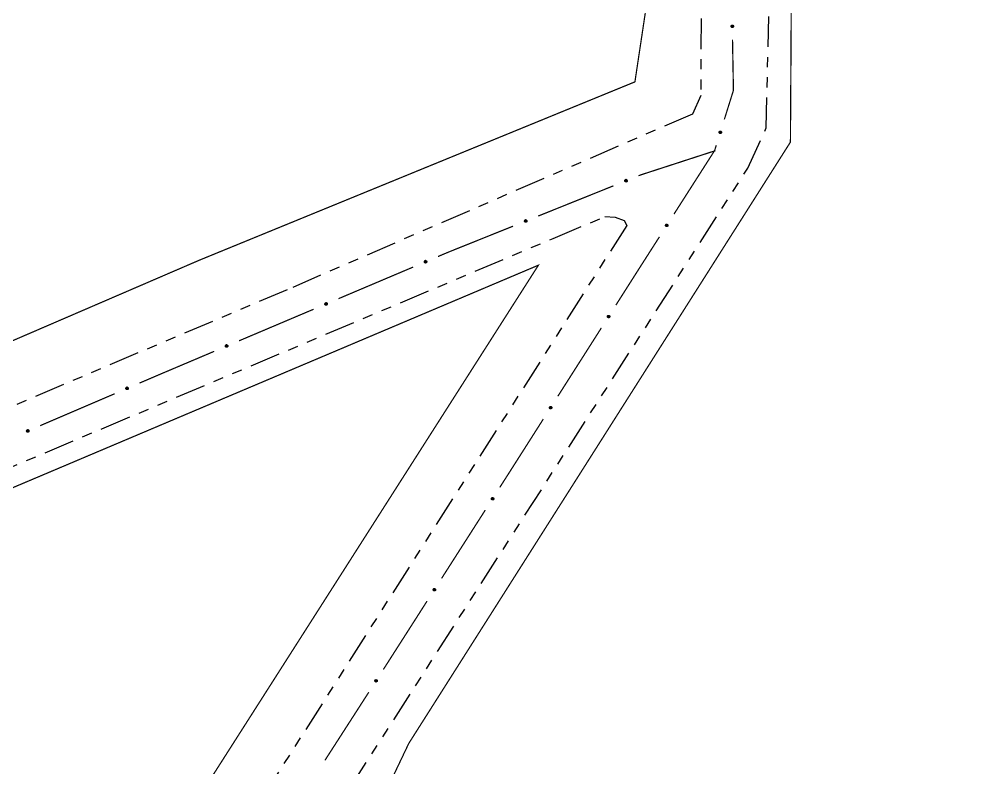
# Model space of a CAD drawing. Extents: x 212200 to 214553, y 4880545 to 4882659.
# Drawn here: x 212374.7 to 212517.2, y 4881789.8 to 4881900.7 of the extents above; entities that cross this region are included whole.
import ezdxf

# ---------------------------------------------------------------- set-up
doc = ezdxf.new("R2010")
doc.units = 0
doc.header["$LTSCALE"] = 1.5
doc.header["$MEASUREMENT"] = 0
doc.linetypes.add('TRACO_12', pattern=[2.5, 2, -0.5])
doc.linetypes.add('TRACO_25', pattern=[8, 3, -1, 1, -1, 1, -1])
for name, color, linetype in [('RU-QUADRA', 210, 'CONTINUOUS'), ('SV-EIXO-RUA-N-PAV', 6, 'CONTINUOUS'), ('SV-RUA-NAO-PAV', 7, 'CONTINUOUS')]:
    doc.layers.add(name, color=color, linetype=linetype)

msp = doc.modelspace()

# ---------------------------------------------------------------- linework, layer by layer
at = {"layer": 'RU-QUADRA', "linetype": 'TRACO_12', "const_width": 0.18, "flags": 128}
for points in [[(212489.164757, 4881986.135193), (212488.948578, 4881959.321952), (212489.167826, 4881927.808187), (212488.891121, 4881882.507408), (212432.397403, 4881793.455384), (212417.882575, 4881763.02328), (212416.805336, 4881738.65747), (212433.900467, 4881700.932708), (212505.018292, 4881730.37495), (212566.987452, 4881758.776146), (212621.178855, 4881783.091815), (212637.742347, 4881789.662463), (212676.918309, 4881806.061625), (212691.15408, 4881829.640669), (212710.048323, 4881861.859366), (212715.983597, 4881890.598269), (212724.564962, 4881935.044364), (212740.185858, 4882008.603401), (212619.712691, 4882003.6638), (212609.333983, 4882003.4891), (212554.743794, 4882001.734165), (212534.330392, 4882001.149715), (212529.23816, 4882000.391092)], [(212300.887538, 4881742.323342), (212381.980475, 4881778.385586), (212398.827895, 4881781.575291), (212451.583265, 4881864.274996), (212298.341828, 4881799.3803), (212299.626871, 4881793.597604), (212288.06148, 4881788.136169)]]:
    msp.add_lwpolyline(points, close=True, dxfattribs=at)
at = {"layer": 'RU-QUADRA', "linetype": 'Continuous', "const_width": 0.18, "flags": 128}
msp.add_lwpolyline([(212471.978588, 4881979.029758), (212386.332066, 4881946.120065), (212365.072562, 4881936.883324), (212295.252786, 4881909.560654), (212264.912944, 4881896.782297), (212259.766288, 4881894.725428), (212220.319752, 4881881.654771), (212234.890431, 4881838.439724), (212256.345124, 4881801.548203), (212300.734172, 4881821.595491), (212401.368877, 4881865.009378), (212465.868138, 4881891.428684), (212467.987631, 4881905.524797), (212463.993571, 4881922.334194), (212468.912307, 4881950.735841)], close=True, dxfattribs=at)
at = {"layer": 'SV-EIXO-RUA-N-PAV'}
for points in [[(212480.390901, 4881899.807423), (212480.426574, 4881899.773964), (212480.450391, 4881899.737914), (212480.461602, 4881899.702128), (212480.463263, 4881899.667922), (212480.461021, 4881899.632737), (212480.450934, 4881899.597761), (212480.43114, 4881899.561422), (212480.397827, 4881899.525401), (212480.359294, 4881899.50343), (212480.324798, 4881899.490562), (212480.28923, 4881899.486776), (212480.255085, 4881899.489527), (212480.219101, 4881899.501206), (212480.18247, 4881899.521626), (212480.147061, 4881899.555999), (212480.123954, 4881899.591502), (212480.114019, 4881899.6264), (212480.110439, 4881899.662182), (212480.113159, 4881899.698076), (212480.123259, 4881899.732352), (212480.143884, 4881899.769196), (212480.178274, 4881899.803696), (212480.213421, 4881899.827147), (212480.24817, 4881899.837569), (212480.283477, 4881899.8403), (212480.318795, 4881899.83848), (212480.354376, 4881899.829804), (212480.390901, 4881899.807423)], [(212478.659663, 4881884.063858), (212478.682968, 4881884.020859), (212478.694205, 4881883.979138), (212478.693562, 4881883.941643), (212478.684354, 4881883.908658), (212478.671134, 4881883.875974), (212478.650534, 4881883.845962), (212478.620293, 4881883.817717), (212478.577323, 4881883.794035), (212478.533828, 4881883.785333), (212478.497034, 4881883.783997), (212478.462086, 4881883.791618), (212478.43055, 4881883.804993), (212478.400083, 4881883.827421), (212478.371759, 4881883.858348), (212478.348992, 4881883.902131), (212478.338256, 4881883.943109), (212478.33983, 4881883.97936), (212478.347714, 4881884.014445), (212478.361611, 4881884.047651), (212478.382002, 4881884.076995), (212478.413191, 4881884.105458), (212478.456704, 4881884.127356), (212478.497452, 4881884.13853), (212478.533715, 4881884.137466), (212478.568082, 4881884.128926), (212478.601025, 4881884.116064), (212478.632056, 4881884.096613), (212478.659663, 4881884.063858)], [(212464.716271, 4881876.726879), (212464.69772, 4881876.681625), (212464.672523, 4881876.646525), (212464.643081, 4881876.623299), (212464.611713, 4881876.609558), (212464.578038, 4881876.599115), (212464.541764, 4881876.596077), (212464.500756, 4881876.601624), (212464.45523, 4881876.619914), (212464.42097, 4881876.648089), (212464.396655, 4881876.675735), (212464.380443, 4881876.70762), (212464.370847, 4881876.740503), (212464.368937, 4881876.778287), (212464.374963, 4881876.819789), (212464.394463, 4881876.865122), (212464.419401, 4881876.899364), (212464.448469, 4881876.921082), (212464.480626, 4881876.937177), (212464.515134, 4881876.947426), (212464.550758, 4881876.950203), (212464.592534, 4881876.94406), (212464.637023, 4881876.924221), (212464.671458, 4881876.899738), (212464.693579, 4881876.870983), (212464.708711, 4881876.838967), (212464.719596, 4881876.805319), (212464.724168, 4881876.768982), (212464.716271, 4881876.726879)], [(212449.870703, 4881870.759543), (212449.852152, 4881870.714289), (212449.826955, 4881870.679189), (212449.797513, 4881870.655962), (212449.766144, 4881870.642222), (212449.732469, 4881870.631779), (212449.696195, 4881870.628741), (212449.655188, 4881870.634287), (212449.609662, 4881870.652577), (212449.575402, 4881870.680753), (212449.551086, 4881870.708399), (212449.534875, 4881870.740283), (212449.525278, 4881870.773167), (212449.523369, 4881870.810951), (212449.529395, 4881870.852453), (212449.548895, 4881870.897786), (212449.573833, 4881870.932028), (212449.602901, 4881870.953746), (212449.635058, 4881870.96984), (212449.669565, 4881870.98009), (212449.70519, 4881870.982867), (212449.746965, 4881870.976724), (212449.791454, 4881870.956885), (212449.82589, 4881870.932402), (212449.848011, 4881870.903647), (212449.863143, 4881870.871631), (212449.874028, 4881870.837982), (212449.8786, 4881870.801646), (212449.870703, 4881870.759543)], [(212470.74627, 4881870.222864), (212470.757454, 4881870.175252), (212470.75733, 4881870.132044), (212470.746855, 4881870.096036), (212470.729301, 4881870.066631), (212470.707954, 4881870.038571), (212470.680191, 4881870.015029), (212470.643589, 4881869.995725), (212470.595906, 4881869.98417), (212470.551652, 4881869.987206), (212470.515801, 4881869.995588), (212470.484085, 4881870.012126), (212470.457174, 4881870.03332), (212470.433673, 4881870.062968), (212470.414473, 4881870.100252), (212470.404014, 4881870.14848), (212470.404426, 4881870.190839), (212470.415473, 4881870.225401), (212470.432302, 4881870.257181), (212470.454438, 4881870.285567), (212470.481825, 4881870.308519), (212470.519399, 4881870.327783), (212470.567137, 4881870.337475), (212470.609389, 4881870.337546), (212470.644097, 4881870.326988), (212470.675012, 4881870.309715), (212470.703416, 4881870.288647), (212470.728243, 4881870.261724), (212470.74627, 4881870.222864)], [(212435.051805, 4881864.732999), (212435.034103, 4881864.687407), (212435.009567, 4881864.651842), (212434.980564, 4881864.628069), (212434.949458, 4881864.613745), (212434.915984, 4881864.602674), (212434.879773, 4881864.598959), (212434.838669, 4881864.603737), (212434.792809, 4881864.621174), (212434.758028, 4881864.648703), (212434.7332, 4881864.67589), (212434.716396, 4881864.707466), (212434.706186, 4881864.740164), (212434.703571, 4881864.777906), (212434.70882, 4881864.819514), (212434.727469, 4881864.865203), (212434.751763, 4881864.899905), (212434.780419, 4881864.922163), (212434.81227, 4881864.938856), (212434.84658, 4881864.949748), (212434.882147, 4881864.953191), (212434.924029, 4881864.94783), (212434.968881, 4881864.928826), (212435.003769, 4881864.90499), (212435.026423, 4881864.876654), (212435.042151, 4881864.844926), (212435.053663, 4881864.811488), (212435.058913, 4881864.775243), (212435.051805, 4881864.732999)], [(212420.320371, 4881858.489213), (212420.30267, 4881858.44362), (212420.278133, 4881858.408055), (212420.249131, 4881858.384283), (212420.218024, 4881858.369958), (212420.18455, 4881858.358888), (212420.148339, 4881858.355172), (212420.107236, 4881858.359951), (212420.061375, 4881858.377387), (212420.026594, 4881858.404917), (212420.001767, 4881858.432104), (212419.984962, 4881858.46368), (212419.974753, 4881858.496378), (212419.972137, 4881858.53412), (212419.977387, 4881858.575727), (212419.996035, 4881858.621417), (212420.02033, 4881858.656119), (212420.048986, 4881858.678376), (212420.080837, 4881858.695069), (212420.115147, 4881858.705962), (212420.150713, 4881858.709404), (212420.192596, 4881858.704043), (212420.237448, 4881858.685039), (212420.272336, 4881858.661204), (212420.29499, 4881858.632868), (212420.310718, 4881858.60114), (212420.32223, 4881858.567701), (212420.32748, 4881858.531456), (212420.320371, 4881858.489213)], [(212462.143572, 4881856.732651), (212462.154857, 4881856.685063), (212462.154825, 4881856.641855), (212462.144425, 4881856.605825), (212462.126934, 4881856.576383), (212462.105647, 4881856.548278), (212462.077933, 4881856.524676), (212462.041372, 4881856.505295), (212461.993714, 4881856.49364), (212461.949454, 4881856.496582), (212461.913585, 4881856.504887), (212461.881834, 4881856.521359), (212461.854878, 4881856.542495), (212461.831314, 4881856.572093), (212461.812035, 4881856.609336), (212461.801475, 4881856.657542), (212461.801797, 4881856.699902), (212461.812771, 4881856.734487), (212461.829532, 4881856.766303), (212461.851608, 4881856.794736), (212461.878946, 4881856.817746), (212461.916479, 4881856.83709), (212461.964196, 4881856.846882), (212462.006448, 4881856.847043), (212462.041179, 4881856.836558), (212462.07213, 4881856.819351), (212462.100579, 4881856.798343), (212462.125463, 4881856.771473), (212462.143572, 4881856.732651)], [(212405.588938, 4881852.245427), (212405.571236, 4881852.199834), (212405.5467, 4881852.164269), (212405.517697, 4881852.140496), (212405.486591, 4881852.126172), (212405.453117, 4881852.115101), (212405.416906, 4881852.111386), (212405.375802, 4881852.116165), (212405.329942, 4881852.133601), (212405.295161, 4881852.161131), (212405.270333, 4881852.188317), (212405.253529, 4881852.219893), (212405.243319, 4881852.252592), (212405.240704, 4881852.290333), (212405.245953, 4881852.331941), (212405.264602, 4881852.377631), (212405.288896, 4881852.412332), (212405.317553, 4881852.43459), (212405.349404, 4881852.451283), (212405.383713, 4881852.462175), (212405.41928, 4881852.465618), (212405.461163, 4881852.460257), (212405.506015, 4881852.441253), (212405.540902, 4881852.417418), (212405.563556, 4881852.389081), (212405.579284, 4881852.357354), (212405.590796, 4881852.323915), (212405.596047, 4881852.28767), (212405.588938, 4881852.245427)], [(212390.866917, 4881845.980681), (212390.849398, 4881845.935017), (212390.825003, 4881845.899355), (212390.796096, 4881845.875466), (212390.765048, 4881845.861017), (212390.731618, 4881845.849813), (212390.695422, 4881845.845952), (212390.6543, 4881845.850566), (212390.60837, 4881845.867819), (212390.573479, 4881845.895209), (212390.548543, 4881845.922296), (212390.531612, 4881845.953805), (212390.521272, 4881845.986462), (212390.518505, 4881846.024193), (212390.523588, 4881846.065821), (212390.542054, 4881846.111585), (212390.566209, 4881846.146384), (212390.594776, 4881846.168756), (212390.62656, 4881846.185576), (212390.660826, 4881846.196606), (212390.696378, 4881846.200191), (212390.738282, 4881846.194998), (212390.78321, 4881846.176174), (212390.818193, 4881846.152478), (212390.84096, 4881846.124233), (212390.856815, 4881846.092568), (212390.868461, 4881846.059176), (212390.873856, 4881846.022952), (212390.866917, 4881845.980681)], [(212453.553564, 4881843.234067), (212453.564849, 4881843.186479), (212453.564817, 4881843.143271), (212453.554418, 4881843.107241), (212453.536926, 4881843.077799), (212453.515639, 4881843.049694), (212453.487926, 4881843.026093), (212453.451364, 4881843.006711), (212453.403706, 4881842.995056), (212453.359446, 4881842.997998), (212453.323577, 4881843.006303), (212453.291826, 4881843.022775), (212453.26487, 4881843.043912), (212453.241306, 4881843.073509), (212453.222027, 4881843.110753), (212453.211467, 4881843.158959), (212453.211789, 4881843.201318), (212453.222763, 4881843.235904), (212453.239524, 4881843.267719), (212453.2616, 4881843.296152), (212453.288938, 4881843.319162), (212453.326471, 4881843.338506), (212453.374189, 4881843.348298), (212453.416441, 4881843.34846), (212453.451171, 4881843.337974), (212453.482122, 4881843.320768), (212453.510571, 4881843.29976), (212453.535455, 4881843.272889), (212453.553564, 4881843.234067)], [(212376.160596, 4881839.677972), (212376.143077, 4881839.632309), (212376.118683, 4881839.596646), (212376.089776, 4881839.572757), (212376.058727, 4881839.558308), (212376.025298, 4881839.547104), (212375.989102, 4881839.543243), (212375.947979, 4881839.547858), (212375.90205, 4881839.56511), (212375.867159, 4881839.5925), (212375.842223, 4881839.619588), (212375.825292, 4881839.651096), (212375.814952, 4881839.683753), (212375.812185, 4881839.721484), (212375.817268, 4881839.763112), (212375.835733, 4881839.808876), (212375.859889, 4881839.843675), (212375.888456, 4881839.866047), (212375.92024, 4881839.882868), (212375.954505, 4881839.893897), (212375.990058, 4881839.897482), (212376.031962, 4881839.892289), (212376.07689, 4881839.873465), (212376.111872, 4881839.849769), (212376.134639, 4881839.821524), (212376.150495, 4881839.789859), (212376.16214, 4881839.756467), (212376.167536, 4881839.720243), (212376.160596, 4881839.677972)], [(212444.956033, 4881829.740025), (212444.967224, 4881829.692414), (212444.967107, 4881829.649206), (212444.956637, 4881829.613197), (212444.939088, 4881829.583789), (212444.917745, 4881829.555726), (212444.889986, 4881829.532179), (212444.853386, 4881829.51287), (212444.805705, 4881829.501308), (212444.761451, 4881829.504338), (212444.725599, 4881829.512714), (212444.69388, 4881829.529247), (212444.666965, 4881829.550437), (212444.64346, 4881829.580081), (212444.624254, 4881829.617362), (212444.613789, 4881829.665589), (212444.614194, 4881829.707948), (212444.625236, 4881829.742512), (212444.64206, 4881829.774294), (212444.664192, 4881829.802683), (212444.691575, 4881829.82564), (212444.729146, 4881829.84491), (212444.776882, 4881829.854608), (212444.819135, 4881829.854686), (212444.853845, 4881829.844133), (212444.884762, 4881829.826865), (212444.913169, 4881829.805801), (212444.938, 4881829.778882), (212444.956033, 4881829.740025)], [(212436.339492, 4881816.258362), (212436.350684, 4881816.210752), (212436.350566, 4881816.167544), (212436.340096, 4881816.131535), (212436.322547, 4881816.102127), (212436.301205, 4881816.074063), (212436.273445, 4881816.050517), (212436.236845, 4881816.031208), (212436.189164, 4881816.019646), (212436.14491, 4881816.022675), (212436.109058, 4881816.031051), (212436.077339, 4881816.047585), (212436.050425, 4881816.068775), (212436.026919, 4881816.098419), (212436.007713, 4881816.1357), (212435.997248, 4881816.183926), (212435.997653, 4881816.226285), (212436.008695, 4881816.260849), (212436.025519, 4881816.292631), (212436.047651, 4881816.321021), (212436.075034, 4881816.343977), (212436.112605, 4881816.363247), (212436.160342, 4881816.372946), (212436.202594, 4881816.373024), (212436.237304, 4881816.36247), (212436.268221, 4881816.345203), (212436.296628, 4881816.324139), (212436.32146, 4881816.297219), (212436.339492, 4881816.258362)], [(212427.722951, 4881802.7767), (212427.734143, 4881802.729089), (212427.734026, 4881802.685881), (212427.723555, 4881802.649872), (212427.706006, 4881802.620464), (212427.684664, 4881802.592401), (212427.656904, 4881802.568854), (212427.620305, 4881802.549545), (212427.572623, 4881802.537983), (212427.528369, 4881802.541013), (212427.492517, 4881802.549388), (212427.460799, 4881802.565922), (212427.433884, 4881802.587112), (212427.410379, 4881802.616756), (212427.391173, 4881802.654037), (212427.380707, 4881802.702264), (212427.381113, 4881802.744623), (212427.392154, 4881802.779187), (212427.408978, 4881802.810969), (212427.43111, 4881802.839358), (212427.458493, 4881802.862315), (212427.496064, 4881802.881585), (212427.543801, 4881802.891283), (212427.586053, 4881802.891361), (212427.620763, 4881802.880808), (212427.65168, 4881802.86354), (212427.680088, 4881802.842476), (212427.704919, 4881802.815557), (212427.722951, 4881802.7767)]]:
    msp.add_lwpolyline(points, close=True, dxfattribs=at)
for points in [[(212480.113159, 4881899.698076), (212480.123954, 4881899.591502)], [(212480.118922, 4881899.710886), (212480.134904, 4881899.580157)], [(212480.123259, 4881899.732352), (212480.147061, 4881899.555999)], [(212480.136049, 4881899.745311), (212480.164163, 4881899.546561)], [(212480.143884, 4881899.769196), (212480.18247, 4881899.521626)], [(212480.162677, 4881899.782634), (212480.20022, 4881899.514451)], [(212480.178274, 4881899.803696), (212480.219101, 4881899.501206)], [(212480.194884, 4881899.813234), (212480.23596, 4881899.500077)], [(212480.213421, 4881899.827147), (212480.255085, 4881899.489527)], [(212480.230088, 4881899.828874), (212480.271602, 4881899.49116)], [(212480.24817, 4881899.837569), (212480.28923, 4881899.486776)], [(212480.265438, 4881899.836329), (212480.30437, 4881899.490381)], [(212480.283477, 4881899.8403), (212480.324798, 4881899.490562)], [(212480.302299, 4881899.835623), (212480.34374, 4881899.502001)], [(212480.318795, 4881899.83848), (212480.359294, 4881899.50343)], [(212480.336528, 4881899.82941), (212480.378919, 4881899.519007)], [(212480.354376, 4881899.829804), (212480.397827, 4881899.525401)], [(212480.370855, 4881899.817741), (212480.41254, 4881899.546902)], [(212480.390901, 4881899.807423), (212480.43114, 4881899.561422)], [(212480.409592, 4881899.788408), (212480.440484, 4881899.586978)], [(212480.426574, 4881899.773964), (212480.450934, 4881899.597761)], [(212480.44024, 4881899.753472), (212480.454833, 4881899.624082)], [(212480.450391, 4881899.737914), (212480.461021, 4881899.632737)], [(212478.361611, 4881884.047651), (212478.338256, 4881883.943109)], [(212478.371119, 4881884.057991), (212478.345071, 4881883.92889)], [(212478.382002, 4881884.076995), (212478.348992, 4881883.902131)], [(212478.398225, 4881884.085261), (212478.362246, 4881883.887783)], [(212478.413191, 4881884.105458), (212478.371759, 4881883.858348)], [(212478.435262, 4881884.112286), (212478.386341, 4881883.845943)], [(212478.456704, 4881884.127356), (212478.400083, 4881883.827421)], [(212478.475474, 4881884.13117), (212478.415726, 4881883.821034)], [(212478.497452, 4881884.13853), (212478.43055, 4881883.804993)], [(212478.513814, 4881884.134915), (212478.44674, 4881883.801335)], [(212478.533715, 4881884.137466), (212478.462086, 4881883.791618)], [(212478.549712, 4881884.130845), (212478.477591, 4881883.790265)], [(212478.568082, 4881884.128926), (212478.497034, 4881883.783997)], [(212478.58447, 4881884.118553), (212478.518617, 4881883.788881)], [(212478.601025, 4881884.116064), (212478.533828, 4881883.785333)], [(212478.614995, 4881884.101866), (212478.557363, 4881883.793928)], [(212478.632056, 4881884.096613), (212478.577323, 4881883.794035)], [(212478.643892, 4881884.07997), (212478.598064, 4881883.809801)], [(212478.659663, 4881884.063858), (212478.620293, 4881883.817717)], [(212478.671406, 4881884.03992), (212478.637217, 4881883.839024)], [(212478.682968, 4881884.020859), (212478.650534, 4881883.845962)], [(212478.689476, 4881883.997104), (212478.662533, 4881883.869712)], [(212478.694205, 4881883.979138), (212478.671134, 4881883.875974)], [(212464.637023, 4881876.924221), (212464.368937, 4881876.778287)], [(212464.671458, 4881876.899738), (212464.370847, 4881876.740503)], [(212464.651853, 4881876.9121), (212464.373889, 4881876.762132)], [(212464.611786, 4881876.931289), (212464.374584, 4881876.800648)], [(212464.592534, 4881876.94406), (212464.374963, 4881876.819789)], [(212464.679012, 4881876.88478), (212464.378258, 4881876.725652)], [(212464.693579, 4881876.870983), (212464.380443, 4881876.70762)], [(212464.698574, 4881876.854407), (212464.389206, 4881876.694758)], [(212464.567424, 4881876.94287), (212464.391738, 4881876.84578)], [(212464.550758, 4881876.950203), (212464.394463, 4881876.865122)], [(212464.708711, 4881876.838967), (212464.396655, 4881876.675735)], [(212464.529156, 4881876.946606), (212464.412703, 4881876.88509)], [(212464.711048, 4881876.819714), (212464.414093, 4881876.662113)], [(212464.515134, 4881876.947426), (212464.419401, 4881876.899364)], [(212464.719596, 4881876.805319), (212464.42097, 4881876.648089)], [(212464.717441, 4881876.785517), (212464.442517, 4881876.635302)], [(212464.724168, 4881876.768982), (212464.45523, 4881876.619914)], [(212464.718769, 4881876.749286), (212464.480562, 4881876.613829)], [(212464.716271, 4881876.726879), (212464.500756, 4881876.601624)], [(212464.705165, 4881876.70264), (212464.527965, 4881876.601999)], [(212464.69772, 4881876.681625), (212464.541764, 4881876.596077)], [(212464.683443, 4881876.661554), (212464.567747, 4881876.601813)], [(212464.672523, 4881876.646525), (212464.578038, 4881876.599115)], [(212449.791454, 4881870.956885), (212449.523369, 4881870.810951)], [(212449.82589, 4881870.932402), (212449.525278, 4881870.773167)], [(212449.806285, 4881870.944763), (212449.528321, 4881870.794796)], [(212449.766218, 4881870.963953), (212449.529016, 4881870.833312)], [(212449.746965, 4881870.976724), (212449.529395, 4881870.852453)], [(212449.833443, 4881870.917443), (212449.53269, 4881870.758316)], [(212449.848011, 4881870.903647), (212449.534875, 4881870.740283)], [(212449.853005, 4881870.88707), (212449.543638, 4881870.727421)], [(212449.721856, 4881870.975534), (212449.54617, 4881870.878443)], [(212449.70519, 4881870.982867), (212449.548895, 4881870.897786)], [(212449.863143, 4881870.871631), (212449.551086, 4881870.708399)], [(212449.683588, 4881870.97927), (212449.567134, 4881870.917754)], [(212449.86548, 4881870.852377), (212449.568525, 4881870.694777)], [(212449.669565, 4881870.98009), (212449.573833, 4881870.932028)], [(212449.874028, 4881870.837982), (212449.575402, 4881870.680753)], [(212449.871872, 4881870.818181), (212449.596949, 4881870.667966)], [(212449.8786, 4881870.801646), (212449.609662, 4881870.652577)], [(212449.873201, 4881870.781949), (212449.634993, 4881870.646492)], [(212449.870703, 4881870.759543), (212449.655188, 4881870.634287)], [(212449.859596, 4881870.735303), (212449.682396, 4881870.634663)], [(212449.852152, 4881870.714289), (212449.696195, 4881870.628741)], [(212449.837875, 4881870.694218), (212449.722178, 4881870.634477)], [(212449.826955, 4881870.679189), (212449.732469, 4881870.631779)], [(212470.481825, 4881870.308519), (212470.404014, 4881870.14848)], [(212470.454438, 4881870.285567), (212470.404426, 4881870.190839)], [(212470.466329, 4881870.293044), (212470.407264, 4881870.175329)], [(212470.49965, 4881870.31223), (212470.413031, 4881870.131152)], [(212470.519399, 4881870.327783), (212470.414473, 4881870.100252)], [(212470.542488, 4881870.32857), (212470.425282, 4881870.08445)], [(212470.567137, 4881870.337475), (212470.433673, 4881870.062968)], [(212470.58625, 4881870.336222), (212470.447087, 4881870.052694)], [(212470.609389, 4881870.337546), (212470.457174, 4881870.03332)], [(212470.624226, 4881870.329757), (212470.471833, 4881870.025536)], [(212470.644097, 4881870.326988), (212470.484085, 4881870.012126)], [(212470.657792, 4881870.316395), (212470.498689, 4881870.006746)], [(212470.675012, 4881870.309715), (212470.515801, 4881869.995588)], [(212470.688097, 4881870.2954), (212470.537909, 4881869.994628)], [(212470.703416, 4881870.288647), (212470.551652, 4881869.987206)], [(212470.713163, 4881870.271276), (212470.576619, 4881869.989313)], [(212470.728243, 4881870.261724), (212470.595906, 4881869.98417)], [(212470.735289, 4881870.242554), (212470.620061, 4881869.99393)], [(212470.74627, 4881870.222864), (212470.643589, 4881869.995725)], [(212470.751308, 4881870.196682), (212470.665519, 4881870.011835)], [(212470.757454, 4881870.175252), (212470.680191, 4881870.015029)], [(212470.75749, 4881870.150621), (212470.69801, 4881870.03479)], [(212470.75733, 4881870.132044), (212470.707954, 4881870.038571)], [(212434.968881, 4881864.928826), (212434.703571, 4881864.777906)], [(212435.003769, 4881864.90499), (212434.706186, 4881864.740164)], [(212434.943517, 4881864.935421), (212434.708799, 4881864.800369)], [(212434.924029, 4881864.94783), (212434.70882, 4881864.819514)], [(212434.983936, 4881864.916984), (212434.708824, 4881864.761847)], [(212435.0116, 4881864.890176), (212434.713874, 4881864.725455)], [(212435.026423, 4881864.876654), (212434.716396, 4881864.707466)], [(212434.898946, 4881864.94617), (212434.725106, 4881864.845813)], [(212435.031727, 4881864.860174), (212434.725397, 4881864.69477)], [(212434.882147, 4881864.953191), (212434.727469, 4881864.865203)], [(212435.042151, 4881864.844926), (212434.7332, 4881864.67589)], [(212434.860616, 4881864.949191), (212434.745332, 4881864.885509)], [(212435.044848, 4881864.82572), (212434.75089, 4881864.662596)], [(212434.84658, 4881864.949748), (212434.751763, 4881864.899905)], [(212435.053663, 4881864.811488), (212434.758028, 4881864.648703)], [(212435.051878, 4881864.791649), (212434.779811, 4881864.636321)], [(212435.058913, 4881864.775243), (212434.792809, 4881864.621174)], [(212435.053883, 4881864.755449), (212434.81825, 4881864.615563)], [(212435.051805, 4881864.732999), (212434.838669, 4881864.603737)], [(212435.041153, 4881864.708557), (212434.865866, 4881864.604622)], [(212435.034103, 4881864.687407), (212434.879773, 4881864.598959)], [(212435.020203, 4881864.667073), (212434.905644, 4881864.605179)], [(212435.009567, 4881864.651842), (212434.915984, 4881864.602674)], [(212420.237448, 4881858.685039), (212419.972137, 4881858.53412)], [(212420.272336, 4881858.661204), (212419.974753, 4881858.496378)], [(212420.212084, 4881858.691634), (212419.977365, 4881858.556583)], [(212420.192596, 4881858.704043), (212419.977387, 4881858.575727)], [(212420.252503, 4881858.673197), (212419.97739, 4881858.51806)], [(212420.280167, 4881858.64639), (212419.98244, 4881858.481668)], [(212420.29499, 4881858.632868), (212419.984962, 4881858.46368)], [(212420.167513, 4881858.702384), (212419.993673, 4881858.602027)], [(212420.300293, 4881858.616387), (212419.993964, 4881858.450984)], [(212420.150713, 4881858.709404), (212419.996035, 4881858.621417)], [(212420.310718, 4881858.60114), (212420.001767, 4881858.432104)], [(212420.129182, 4881858.705404), (212420.013899, 4881858.641722)], [(212420.313414, 4881858.581934), (212420.019457, 4881858.41881)], [(212420.115147, 4881858.705962), (212420.02033, 4881858.656119)], [(212420.32223, 4881858.567701), (212420.026594, 4881858.404917)], [(212420.320445, 4881858.547863), (212420.048377, 4881858.392535)], [(212420.32748, 4881858.531456), (212420.061375, 4881858.377387)], [(212420.32245, 4881858.511662), (212420.086816, 4881858.371776)], [(212420.320371, 4881858.489213), (212420.107236, 4881858.359951)], [(212420.30972, 4881858.46477), (212420.134432, 4881858.360835)], [(212420.30267, 4881858.44362), (212420.148339, 4881858.355172)], [(212420.28877, 4881858.423286), (212420.174211, 4881858.361393)], [(212420.278133, 4881858.408055), (212420.18455, 4881858.358888)], [(212461.878946, 4881856.817746), (212461.801475, 4881856.657542)], [(212461.851608, 4881856.794736), (212461.801797, 4881856.699902)], [(212461.863483, 4881856.802238), (212461.804668, 4881856.684398)], [(212461.896763, 4881856.821495), (212461.810528, 4881856.640234)], [(212461.916479, 4881856.83709), (212461.812035, 4881856.609336)], [(212461.939567, 4881856.837925), (212461.822877, 4881856.593558)], [(212461.964196, 4881856.846882), (212461.831314, 4881856.572093)], [(212461.983312, 4881856.84567), (212461.84475, 4881856.561848)], [(212462.006448, 4881856.847043), (212461.854878, 4881856.542495)], [(212462.021302, 4881856.839286), (212461.869553, 4881856.534742)], [(212462.041179, 4881856.836558), (212461.881834, 4881856.521359)], [(212462.054896, 4881856.825995), (212461.896449, 4881856.516009)], [(212462.07213, 4881856.819351), (212461.913585, 4881856.504887)], [(212462.085245, 4881856.805064), (212461.935695, 4881856.503974)], [(212462.100579, 4881856.798343), (212461.949454, 4881856.496582)], [(212462.110362, 4881856.780993), (212461.974417, 4881856.498741)], [(212462.125463, 4881856.771473), (212461.993714, 4881856.49364)], [(212462.132549, 4881856.752318), (212462.017848, 4881856.503451)], [(212462.143572, 4881856.732651), (212462.041372, 4881856.505295)], [(212462.148666, 4881856.70648), (212462.063268, 4881856.521451)], [(212462.154857, 4881856.685063), (212462.077933, 4881856.524676)], [(212462.154945, 4881856.660432), (212462.095711, 4881856.544475)], [(212462.154825, 4881856.641855), (212462.105647, 4881856.548278)], [(212405.506015, 4881852.441253), (212405.240704, 4881852.290333)], [(212405.540902, 4881852.417418), (212405.243319, 4881852.252592)], [(212405.48065, 4881852.447848), (212405.245932, 4881852.312796)], [(212405.461163, 4881852.460257), (212405.245953, 4881852.331941)], [(212405.521069, 4881852.429411), (212405.245957, 4881852.274274)], [(212405.548734, 4881852.402603), (212405.251007, 4881852.237882)], [(212405.563556, 4881852.389081), (212405.253529, 4881852.219893)], [(212405.436079, 4881852.458598), (212405.262239, 4881852.35824)], [(212405.56886, 4881852.372601), (212405.26253, 4881852.207197)], [(212405.41928, 4881852.465618), (212405.264602, 4881852.377631)], [(212405.579284, 4881852.357354), (212405.270333, 4881852.188317)], [(212405.397749, 4881852.461618), (212405.282465, 4881852.397936)], [(212405.581981, 4881852.338147), (212405.288023, 4881852.175023)], [(212405.383713, 4881852.462175), (212405.288896, 4881852.412332)], [(212405.590796, 4881852.323915), (212405.295161, 4881852.161131)], [(212405.589011, 4881852.304077), (212405.316944, 4881852.148749)], [(212405.596047, 4881852.28767), (212405.329942, 4881852.133601)], [(212405.591016, 4881852.267876), (212405.355383, 4881852.12799)], [(212405.588938, 4881852.245427), (212405.375802, 4881852.116165)], [(212405.578287, 4881852.220984), (212405.402999, 4881852.117049)], [(212405.571236, 4881852.199834), (212405.416906, 4881852.111386)], [(212405.557337, 4881852.1795), (212405.442777, 4881852.117606)], [(212405.5467, 4881852.164269), (212405.453117, 4881852.115101)], [(212390.78321, 4881846.176174), (212390.518505, 4881846.024193)], [(212390.818193, 4881846.152478), (212390.521272, 4881845.986462)], [(212390.738282, 4881846.194998), (212390.523588, 4881846.065821)], [(212390.757819, 4881846.182667), (212390.523643, 4881846.046676)], [(212390.798312, 4881846.164392), (212390.523823, 4881846.008155)], [(212390.826083, 4881846.137695), (212390.529019, 4881845.971783)], [(212390.84096, 4881846.124233), (212390.531612, 4881845.953805)], [(212390.713206, 4881846.193238), (212390.539769, 4881846.092186)], [(212390.84633, 4881846.107774), (212390.540665, 4881845.941145)], [(212390.696378, 4881846.200191), (212390.542054, 4881846.111585)], [(212390.856815, 4881846.092568), (212390.548543, 4881845.922296)], [(212390.674863, 4881846.196105), (212390.559836, 4881846.131962)], [(212390.660826, 4881846.196606), (212390.566209, 4881846.146384)], [(212390.859588, 4881846.073373), (212390.566286, 4881845.909073)], [(212390.868461, 4881846.059176), (212390.573479, 4881845.895209)], [(212390.866755, 4881846.039331), (212390.595312, 4881845.882915)], [(212390.873856, 4881846.022952), (212390.60837, 4881845.867819)], [(212390.868905, 4881846.003138), (212390.633833, 4881845.86231)], [(212390.866917, 4881845.980681), (212390.6543, 4881845.850566)], [(212390.856363, 4881845.956195), (212390.681493, 4881845.85156)], [(212390.849398, 4881845.935017), (212390.695422, 4881845.845952)], [(212390.835579, 4881845.914628), (212390.721269, 4881845.852276)], [(212390.825003, 4881845.899355), (212390.731618, 4881845.849813)], [(212453.288938, 4881843.319162), (212453.211467, 4881843.158959)], [(212453.2616, 4881843.296152), (212453.211789, 4881843.201318)], [(212453.273475, 4881843.303654), (212453.21466, 4881843.185814)], [(212453.306755, 4881843.322911), (212453.22052, 4881843.14165)], [(212453.326471, 4881843.338506), (212453.222027, 4881843.110753)], [(212453.349559, 4881843.339341), (212453.23287, 4881843.094974)], [(212453.374189, 4881843.348298), (212453.241306, 4881843.073509)], [(212453.393304, 4881843.347086), (212453.254742, 4881843.063264)], [(212453.416441, 4881843.34846), (212453.26487, 4881843.043912)], [(212453.431294, 4881843.340702), (212453.279545, 4881843.036159)], [(212453.451171, 4881843.337974), (212453.291826, 4881843.022775)], [(212453.464888, 4881843.327411), (212453.306441, 4881843.017425)], [(212453.482122, 4881843.320768), (212453.323577, 4881843.006303)], [(212453.495237, 4881843.30648), (212453.345687, 4881843.00539)], [(212453.510571, 4881843.29976), (212453.359446, 4881842.997998)], [(212453.520354, 4881843.28241), (212453.384409, 4881843.000158)], [(212453.535455, 4881843.272889), (212453.403706, 4881842.995056)], [(212453.542541, 4881843.253734), (212453.42784, 4881843.004867)], [(212453.553564, 4881843.234067), (212453.451364, 4881843.006711)], [(212453.558658, 4881843.207896), (212453.47326, 4881843.022867)], [(212453.564849, 4881843.186479), (212453.487926, 4881843.026093)], [(212453.564937, 4881843.161848), (212453.505703, 4881843.045891)], [(212453.564817, 4881843.143271), (212453.515639, 4881843.049694)], [(212376.07689, 4881839.873465), (212375.812185, 4881839.721484)], [(212376.111872, 4881839.849769), (212375.814952, 4881839.683753)], [(212376.031962, 4881839.892289), (212375.817268, 4881839.763112)], [(212376.051499, 4881839.879958), (212375.817323, 4881839.743968)], [(212376.091991, 4881839.861683), (212375.817502, 4881839.705446)], [(212376.119763, 4881839.834986), (212375.822698, 4881839.669074)], [(212376.134639, 4881839.821524), (212375.825292, 4881839.651096)], [(212376.006885, 4881839.890529), (212375.833448, 4881839.789477)], [(212376.140009, 4881839.805065), (212375.834344, 4881839.638436)], [(212375.990058, 4881839.897482), (212375.835733, 4881839.808876)], [(212376.150495, 4881839.789859), (212375.842223, 4881839.619588)], [(212375.968543, 4881839.893396), (212375.853515, 4881839.829253)], [(212375.954505, 4881839.893897), (212375.859889, 4881839.843675)], [(212376.153268, 4881839.770664), (212375.859966, 4881839.606365)], [(212376.16214, 4881839.756467), (212375.867159, 4881839.5925)], [(212376.160435, 4881839.736622), (212375.888991, 4881839.580206)], [(212376.167536, 4881839.720243), (212375.90205, 4881839.56511)], [(212376.162585, 4881839.700429), (212375.927513, 4881839.559601)], [(212376.160596, 4881839.677972), (212375.947979, 4881839.547858)], [(212376.150043, 4881839.653487), (212375.975172, 4881839.548851)], [(212376.143077, 4881839.632309), (212375.989102, 4881839.543243)], [(212376.129259, 4881839.611919), (212376.014948, 4881839.549568)], [(212376.118683, 4881839.596646), (212376.025298, 4881839.547104)], [(212444.691575, 4881829.82564), (212444.613789, 4881829.665589)], [(212444.664192, 4881829.802683), (212444.614194, 4881829.707948)], [(212444.676082, 4881829.810162), (212444.617034, 4881829.692438)], [(212444.709399, 4881829.829353), (212444.622808, 4881829.648262)], [(212444.729146, 4881829.84491), (212444.624254, 4881829.617362)], [(212444.752235, 4881829.8457), (212444.635066, 4881829.601562)], [(212444.776882, 4881829.854608), (212444.64346, 4881829.580081)], [(212444.795996, 4881829.853358), (212444.656876, 4881829.569809)], [(212444.819135, 4881829.854686), (212444.666965, 4881829.550437)], [(212444.833973, 4881829.8469), (212444.681625, 4881829.542655)], [(212444.853845, 4881829.844133), (212444.69388, 4881829.529247)], [(212444.86754, 4881829.833542), (212444.708485, 4881829.523869)], [(212444.884762, 4881829.826865), (212444.725599, 4881829.512714)], [(212444.897849, 4881829.812552), (212444.747706, 4881829.511757)], [(212444.913169, 4881829.805801), (212444.761451, 4881829.504338)], [(212444.922918, 4881829.788432), (212444.786418, 4881829.506448)], [(212444.938, 4881829.778882), (212444.805705, 4881829.501308)], [(212444.945049, 4881829.759713), (212444.829858, 4881829.511072)], [(212444.956033, 4881829.740025), (212444.853386, 4881829.51287)], [(212444.961075, 4881829.713843), (212444.875314, 4881829.528983)], [(212444.967224, 4881829.692414), (212444.889986, 4881829.532179)], [(212444.967264, 4881829.667783), (212444.907802, 4881829.551943)], [(212444.967107, 4881829.649206), (212444.917745, 4881829.555726)], [(212436.075034, 4881816.343977), (212435.997248, 4881816.183926)], [(212436.047651, 4881816.321021), (212435.997653, 4881816.226285)], [(212436.059541, 4881816.3285), (212436.000494, 4881816.210775)], [(212436.092859, 4881816.347691), (212436.006267, 4881816.1666)], [(212436.112605, 4881816.363247), (212436.007713, 4881816.1357)], [(212436.135694, 4881816.364037), (212436.018525, 4881816.1199)], [(212436.160342, 4881816.372946), (212436.026919, 4881816.098419)], [(212436.179455, 4881816.371696), (212436.040335, 4881816.088147)], [(212436.202594, 4881816.373024), (212436.050425, 4881816.068775)], [(212436.217432, 4881816.365237), (212436.065085, 4881816.060993)], [(212436.237304, 4881816.36247), (212436.077339, 4881816.047585)], [(212436.251, 4881816.35188), (212436.091944, 4881816.042207)], [(212436.268221, 4881816.345203), (212436.109058, 4881816.031051)], [(212436.281308, 4881816.330889), (212436.131165, 4881816.030094)], [(212436.296628, 4881816.324139), (212436.14491, 4881816.022675)], [(212436.306378, 4881816.30677), (212436.169877, 4881816.024785)], [(212436.32146, 4881816.297219), (212436.189164, 4881816.019646)], [(212436.328508, 4881816.278051), (212436.213318, 4881816.029409)], [(212436.339492, 4881816.258362), (212436.236845, 4881816.031208)], [(212436.344534, 4881816.232181), (212436.258773, 4881816.047321)], [(212436.350684, 4881816.210752), (212436.273445, 4881816.050517)], [(212436.350723, 4881816.186121), (212436.291261, 4881816.070281)], [(212436.350566, 4881816.167544), (212436.301205, 4881816.074063)], [(212427.458493, 4881802.862315), (212427.380707, 4881802.702264)], [(212427.43111, 4881802.839358), (212427.381113, 4881802.744623)], [(212427.443, 4881802.846837), (212427.383953, 4881802.729113)], [(212427.476318, 4881802.866028), (212427.389727, 4881802.684937)], [(212427.496064, 4881802.881585), (212427.391173, 4881802.654037)], [(212427.519154, 4881802.882375), (212427.401984, 4881802.638237)], [(212427.543801, 4881802.891283), (212427.410379, 4881802.616756)], [(212427.562914, 4881802.890033), (212427.423794, 4881802.606484)], [(212427.586053, 4881802.891361), (212427.433884, 4881802.587112)], [(212427.600891, 4881802.883574), (212427.448544, 4881802.57933)], [(212427.620763, 4881802.880808), (212427.460799, 4881802.565922)], [(212427.634459, 4881802.870217), (212427.475403, 4881802.560544)], [(212427.65168, 4881802.86354), (212427.492517, 4881802.549388)], [(212427.664767, 4881802.849227), (212427.514625, 4881802.548432)], [(212427.680088, 4881802.842476), (212427.528369, 4881802.541013)], [(212427.689837, 4881802.825107), (212427.553336, 4881802.543123)], [(212427.704919, 4881802.815557), (212427.572623, 4881802.537983)], [(212427.711967, 4881802.796388), (212427.596777, 4881802.547747)], [(212427.722951, 4881802.7767), (212427.620305, 4881802.549545)], [(212427.727994, 4881802.750518), (212427.642232, 4881802.565658)], [(212427.734143, 4881802.729089), (212427.656904, 4881802.568854)], [(212427.734182, 4881802.704458), (212427.67472, 4881802.588618)], [(212427.734026, 4881802.685881), (212427.684664, 4881802.592401)]]:
    msp.add_lwpolyline(points, dxfattribs=at)
at = {"layer": 'SV-EIXO-RUA-N-PAV', "const_width": 0.18}
for points in [[(212480.319112, 4881897.662118), (212480.444092, 4881890.663234)], [(212480.444092, 4881890.663234), (212480.452878, 4881890.171205)], [(212480.452878, 4881890.171205), (212479.108287, 4881885.868512)], [(212477.915187, 4881882.050592), (212477.664286, 4881881.24771)], [(212477.803716, 4881881.24771), (212467.342341, 4881877.847763)], [(212477.664286, 4881881.24771), (212471.653453, 4881871.84615)], [(212467.342341, 4881877.847763), (212466.649347, 4881877.622541)], [(212466.649347, 4881877.622541), (212466.397598, 4881877.521347)], [(212462.686206, 4881876.029513), (212451.55203, 4881871.554011)], [(212447.840638, 4881870.062177), (212438.562157, 4881866.332591)], [(212469.498806, 4881868.476062), (212466.805498, 4881864.263451)], [(212438.205708, 4881866.189313), (212436.717988, 4881865.558756)], [(212438.562157, 4881866.332591), (212438.205708, 4881866.189313)], [(212433.035129, 4881863.997809), (212421.986554, 4881859.31497)], [(212466.788777, 4881864.237298), (212463.047314, 4881858.357856)], [(212466.805498, 4881864.263451), (212466.788777, 4881864.237298)], [(212418.303696, 4881857.754023), (212407.255121, 4881853.071183)], [(212460.899812, 4881854.98321), (212454.457306, 4881844.859272)], [(212403.572262, 4881851.510237), (212396.206546, 4881848.388343)], [(212396.097966, 4881848.342323), (212392.52978, 4881846.813101)], [(212396.206546, 4881848.388343), (212396.097966, 4881848.342323)], [(212388.8532, 4881845.237423), (212377.82346, 4881840.510392)], [(212452.309804, 4881841.484626), (212447.477924, 4881833.891673)], [(212447.268632, 4881833.562785), (212445.862969, 4881831.363449)], [(212447.477924, 4881833.891673), (212447.268632, 4881833.562785)], [(212443.708834, 4881827.993033), (212437.246429, 4881817.881786)], [(212435.092293, 4881814.511371), (212428.629888, 4881804.400124)], [(212426.474295, 4881801.030643), (212419.980156, 4881790.939749)]]:
    msp.add_lwpolyline(points, dxfattribs=at)
at = {"layer": 'SV-RUA-NAO-PAV', "linetype": 'TRACO_25'}
for points in [[(212524.669869, 4881734.850227, 7.838582), (212510.632019, 4881728.77262, 6.792057), (212505.679034, 4881726.436446, 6.966477), (212489.308874, 4881720.037131, 9.508039), (212477.565812, 4881714.83187, 10.6044), (212433.121729, 4881695.252705, 11.925015), (212432.031346, 4881695.677392, 11.97485), (212413.728662, 4881736.378503, 11.003077), (212411.873059, 4881740.544154, 10.978159), (212410.744918, 4881744.81818, 10.978159), (212410.550624, 4881761.615967, 10.828655), (212410.714382, 4881766.635249, 10.828655), (212482.578712, 4881878.652822, 7.988086), (212485.313817, 4881884.613119, 8.013003), (212485.764426, 4881904.494986, 7.689078), (212485.709878, 4881928.561713, 6.11929), (212485.613268, 4881945.257313, 7.115981), (212485.77349, 4881991.777507, 7.190733)], [(212476.354815, 4881988.112409, 7.240568), (212476.349984, 4881975.707056, 7.414989), (212475.708996, 4881940.659897, 7.689078), (212475.632314, 4881925.142781, 6.343545), (212475.702487, 4881912.796063, 7.390071), (212475.622396, 4881889.407137, 8.212341), (212474.385157, 4881886.661426, 8.212341), (212414.394929, 4881860.63918, 9.258867), (212319.179397, 4881820.275558, 10.803738)], [(212345.416025, 4881822.464916, 10.978159), (212386.953035, 4881840.047854, 10.031302), (212453.752829, 4881868.237664, 8.536266), (212461.401539, 4881871.464464, 8.536266), (212462.964247, 4881871.402797, 8.536266), (212464.25283, 4881870.898623, 8.536266), (212464.661197, 4881870.164605, 8.536266), (212405.686617, 4881777.545542, 10.903407)]]:
    msp.add_polyline3d(points, dxfattribs=at)

doc.saveas('drawing.dxf')
